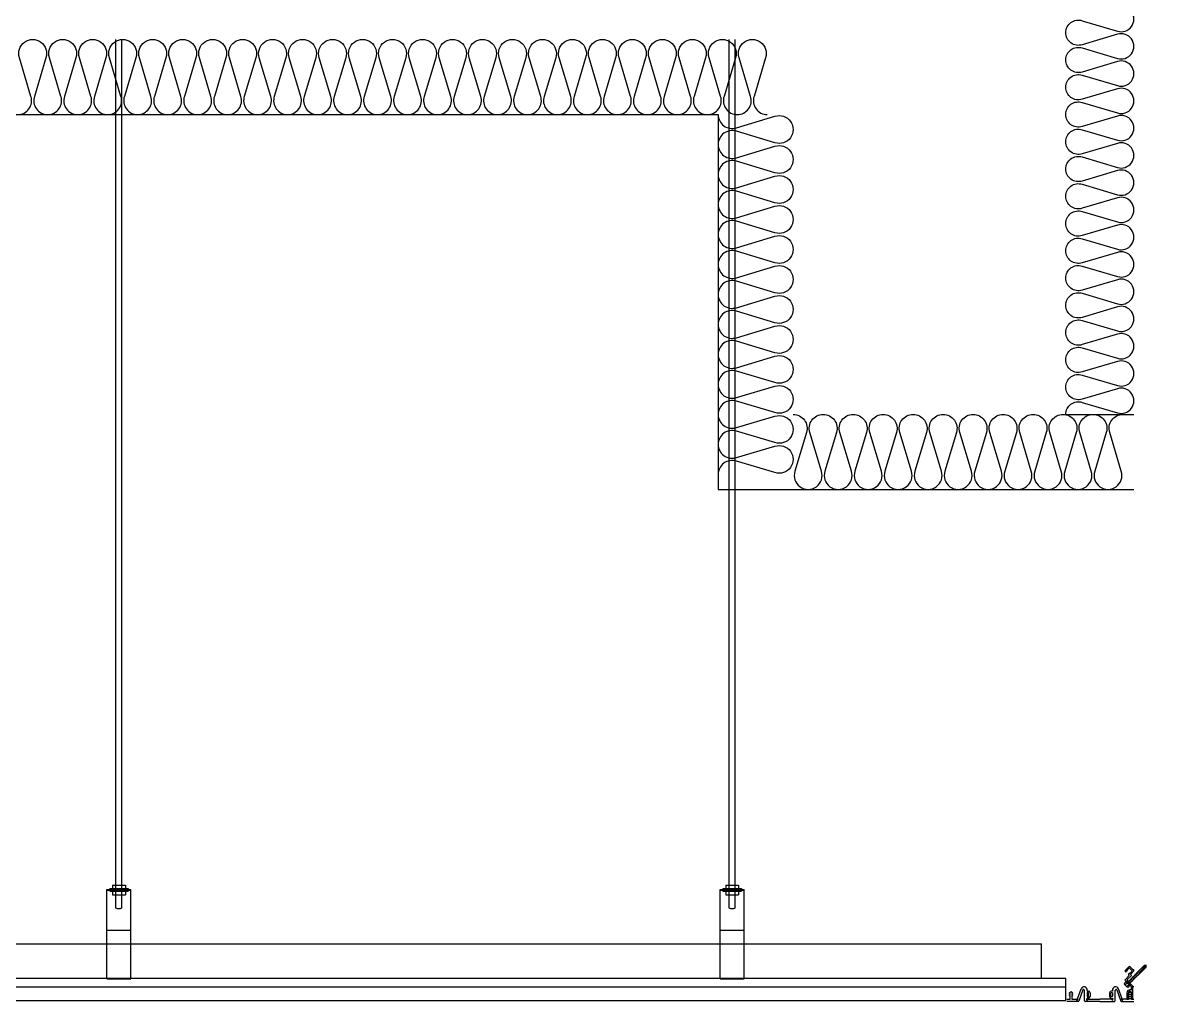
# Model space of a CAD drawing. Header units: millimetres. Extents: x 19868 to 801382, y -4805 to 85279.
# Drawn here: x 746857 to 748518, y 45278 to 46714 of the extents above; entities that cross this region are included whole.
import ezdxf

# ---------------------------------------------------------------- set-up
doc = ezdxf.new("R2010")
doc.units = ezdxf.units.MM
doc.header["$LTSCALE"] = 250
for name, color, linetype in [('A-CEIL', 8, 'Continuous'), ('A-CEIL_EL', 8, 'Continuous'), ('ALUM', 4, 'Continuous'), ('EJ', 4, 'Continuous'), ('ISL', 251, 'Continuous'), ('SCREW', 1, 'Continuous')]:
    doc.layers.add(name, color=color, linetype=linetype)

# ---------------------------------------------------------------- blocks, each defined once
blk = doc.blocks.new('AA')
at = {"layer": 'SCREW'}
for p, q in [((-46.9, 20.8), (-44.7, 26.1)), ((-45.9, 21.5), (-46.9, 20.8)), ((-46.7, 19.5), (-46.9, 20.8)), ((-46.7, 19.5), (-43.2, 18)), ((-45.9, 21.5), (-46, 22.8)), ((-45.9, 21.5), (-42.3, 20)), ((-44.5, 24.8), (-45.5, 24)), ((-43.6, 26.9), (-44.7, 26.1)), ((-44.5, 24.8), (-44.7, 26.1)), ((-44.5, 24.8), (-41, 23.3)), ((-43.6, 26.9), (-40.1, 25.4)), ((-43.4, 17.5), (-39.9, 25.8)), ((-43.4, 17.5), (-42.9, 17.3)), ((-42.9, 17.3), (-39.4, 25.6)), ((-41.9, 19.9), (-9.2, 6)), ((-40.7, 18.9), (-41.2, 21.5)), ((-40.7, 18.9), (-40.6, 19.3)), ((-40.5, 23), (-8.1, 9.3)), ((-39.9, 25.8), (-39.4, 25.6)), ((-39.2, 23), (-39.4, 22.6)), ((-38.4, 17.9), (-39.2, 23)), ((-38.4, 17.9), (-38.3, 18.3)), ((-36.9, 22), (-37.1, 21.6)), ((-36.1, 16.9), (-36.9, 22)), ((-36.1, 16.9), (-35.9, 17.4)), ((-34.6, 21), (-34.8, 20.6)), ((-33.8, 15.9), (-34.6, 21)), ((-32.3, 20), (-32.5, 19.6)), ((-31.5, 14.9), (-32.3, 20)), ((-30, 19), (-30.2, 18.7)), ((-29.2, 14), (-30, 19)), ((-27.7, 18.1), (-27.9, 17.7)), ((-26.9, 13), (-27.7, 18.1)), ((-25.4, 17.1), (-25.6, 16.7)), ((-24.6, 12), (-25.4, 17.1)), ((-33.8, 15.9), (-33.6, 16.4)), ((-31.5, 14.9), (-31.3, 15.4)), ((-29.2, 14), (-29, 14.4)), ((-26.9, 13), (-26.7, 13.4)), ((-24.6, 12), (-24.4, 12.5)), ((-23.1, 16.1), (-23.2, 15.7)), ((-22.3, 11), (-23.1, 16.1)), ((-22.3, 11), (-22.1, 11.5)), ((-20.8, 15.1), (-20.9, 14.7)), ((-20.4, 12.4), (-20.8, 15.1)), ((-20.4, 12), (-19.4, 10.3)), ((-6.6, 6.8), (-20.1, 12.4)), ((-7.8, 6.5), (-17.8, 9.7)), ((-9.2, 6), (-6.6, 6.8)), ((-6.6, 6.8), (-8.1, 9.3))]:
    blk.add_line(p, q, dxfattribs=at)
for centre, radius, start, end in [((-20.2, 12.2), 0.268, 69.1196, 211.1357), ((-5.9, 8.9), 2.15, 170.4285, 251.6836)]:
    blk.add_arc(centre, radius, start, end, dxfattribs=at)
blk = doc.blocks.new('SCREW-1')
at = {"layer": 'SCREW', "rotation": 293.0000000003107}
blk.add_blockref('AA', (-3.7, -46.3), dxfattribs=at)
blk = doc.blocks.new('A$Ca357f5e5')
at = {"layer": 'ALUM', "transparency": 33554636}
for p in [(98.4, 45.6), (100, 43.5)]:
    blk.add_line(p, (100, 45.6), dxfattribs=at)
blk.add_arc((98.4, 46.4), 0.763, 225, 270, dxfattribs=at)
at = {"layer": 'EJ', "transparency": 33554636}
for p, q in [((86.7, 43.5), (93.5, 50.3)), ((93.5, 50.3), (97.9, 45.9)), ((86.7, 43.5), (87.8, 42.4)), ((86.7, 30.1), (93.3, 36.8)), ((88.8, 42.4), (89.4, 42.9)), ((89.4, 44), (90.5, 44)), ((89.4, 42.9), (89.4, 44)), ((90.3, 30.7), (96.4, 36.8)), ((90.5, 45.1), (92.7, 47.3)), ((90.5, 44), (90.5, 45.1)), ((92.3, 39), (92.8, 39.5)), ((92.3, 37.9), (93.3, 36.8)), ((92.8, 39.5), (93.9, 39.5)), ((93.7, 47.3), (97.2, 43.9)), ((93.9, 40.6), (95, 40.6)), ((93.9, 39.5), (93.9, 40.6)), ((94.9, 38.3), (100, 43.5)), ((94.9, 38.3), (96.4, 36.8)), ((95, 40.6), (97.2, 42.8)), ((17.1, 2.7), (22.5, 17.2)), ((82.9, 2.7), (77.5, 17.3)), ((96.6, 20.3), (86.7, 30.1)), ((98.7, 21.2), (90.3, 29.6)), ((96.6, 16.5), (96.6, 20.3)), ((98.7, 1.8), (98.7, 21.2)), ((100, 20.2), (98.7, 20.2)), ((1.8, 1.8), (6.5, 1.8)), ((5.4, 11.1), (7.8, 13.2)), ((5.4, 10.2), (5.4, 11.1)), ((6.5, 10.2), (5.4, 10.2)), ((5.4, 8.2), (6.5, 9.1)), ((5.4, 7.3), (5.4, 8.2)), ((6.5, 7.3), (5.4, 7.3)), ((5.4, 5.2), (6.5, 6.2)), ((6.5, 4.3), (5.4, 4.3)), ((6.5, 9.1), (6.5, 10.2)), ((6.5, 6.2), (6.5, 7.3)), ((6.5, 1.8), (6.5, 4.3)), ((7.8, 13.2), (10.1, 11.1)), ((10.1, 10.2), (9, 10.2)), ((9, 10.2), (9, 9.1)), ((9, 9.1), (10.1, 8.2)), ((10.1, 7.3), (9, 7.3)), ((9, 7.3), (9, 6.2)), ((9, 6.2), (10.1, 5.2)), ((10.1, 4.3), (9, 4.3)), ((9, 4.3), (9, 1.8)), ((9, 1.8), (15.6, 1.8)), ((10.1, 11.1), (10.1, 10.2)), ((10.1, 8.2), (10.1, 7.3)), ((25.1, 15.6), (19.2, -0.7)), ((27.4, -0.2), (27.4, 15)), ((31.4, 15), (31.4, 13.9)), ((31.4, 13.9), (33.2, 13.9)), ((33.2, 3.7), (31.4, 3.7)), ((31.4, 3.7), (31.4, 2.8)), ((32.5, 1.8), (50, 1.8)), ((35.8, 11.3), (35.8, 6.2)), ((67.5, 1.8), (50, 1.8)), ((64.2, 11.3), (64.2, 6.2)), ((68.6, 13.9), (66.8, 13.9)), ((66.8, 3.7), (68.6, 3.7)), ((68.6, 15), (68.6, 13.9)), ((68.6, 3.7), (68.6, 2.8)), ((72.6, -0.2), (72.6, 15)), ((74.9, 15.6), (80.8, -0.7)), ((93, 1.8), (83.9, 1.8)), ((89.9, 11.5), (89.9, 1.8)), ((89.9, 1.8), (92, 1.8)), ((94.3, 12.2), (92, 10.2)), ((92, 1.8), (92, 11.4)), ((92, 10.2), (92, 9.3)), ((92, 9.3), (93, 9.3)), ((93, 8.3), (92, 7.3)), ((92, 7.3), (92, 6.5)), ((92, 6.5), (93, 6.5)), ((93, 5.4), (92, 4.5)), ((92, 4.5), (92, 3.6)), ((92, 3.6), (93, 3.6)), ((93, 9.3), (93, 8.3)), ((93, 6.5), (93, 5.4)), ((93, 3.6), (93, 1.8)), ((95.4, 13.2), (93.1, 11.1)), ((95.8, 15.8), (94.2, 15.8)), ((94.3, 13.6), (94.3, 13.6)), ((96.6, 10.2), (94.3, 12.2)), ((95.6, 9.3), (96.6, 9.3)), ((95.6, 8.3), (95.6, 9.3)), ((96.6, 7.3), (95.6, 8.3)), ((95.6, 6.5), (96.6, 6.5)), ((95.6, 5.4), (95.6, 6.5)), ((96.6, 4.5), (95.6, 5.4)), ((95.6, 3.6), (96.6, 3.6)), ((95.6, 1.8), (95.6, 3.6)), ((98.2, 1.8), (95.6, 1.8)), ((96.6, 11.4), (96.6, 1.8)), ((96.6, 9.3), (96.6, 10.2)), ((96.6, 6.5), (96.6, 7.3)), ((96.6, 3.6), (96.6, 4.5)), ((96.6, 1.8), (98.7, 1.8)), ((98.7, 1.8), (100, 1.8)), ((18.3, -1.2), (1.8, -1.2)), ((50, -1.2), (28.5, -1.2)), ((50, -1.2), (71.5, -1.2)), ((81.7, -1.2), (100, -1.2))]:
    blk.add_line(p, q, dxfattribs=at)
for points in [[(32.7, 5.9, 0.414214), (33.6, 6.7), (33.6, 10.8, 0.414214), (32.7, 11.7), (32.3, 11.7, 0.414214), (31.4, 10.8), (31.4, 6.7, 0.414214), (32.3, 5.9)], [(67.3, 5.9, -0.414214), (66.4, 6.7), (66.4, 10.8, -0.414214), (67.3, 11.7), (67.7, 11.7, -0.414214), (68.6, 10.8), (68.6, 6.7, -0.414214), (67.7, 5.9)]]:
    blk.add_lwpolyline(points, format="xyb", close=True, dxfattribs=at)
for centre, radius, start, end in [((88.3, 42.9), 0.763, 225, 315), ((92.8, 38.4), 0.763, 135, 225), ((93.2, 46.8), 0.763, 45, 135), ((96.6, 43.3), 0.763, 315, 45), ((26.8, 15.5), 4.62, 353.6167, 158.3055), ((73.2, 15.5), 4.67, 22.8636, 185.8275), ((90.8, 30.1), 0.763, 135, 225), ((16.6, 1.8), 1.02, 180, 59.3035), ((26.2, 15), 1.27, 0, 149.3035), ((31.4, 1.8), 1.02, 90, 0), ((33.2, 11.3), 2.54, 0, 90), ((33.2, 6.2), 2.54, 270, 0), ((66.8, 11.3), 2.54, 90, 180), ((66.8, 6.2), 2.54, 180, 270), ((68.6, 1.8), 1.02, 180, 90), ((73.8, 15), 1.27, 30.6965, 180), ((82.9, 1.7), 1.02, 90, 8.0546), ((94.2, 11.5), 4.31, 90, 180), ((94.3, 11.4), 2.22, 90, 180), ((94.3, 11.4), 2.22, 0, 90), ((95.8, 16.5), 0.763, 270, 0), ((18.3, -0.2), 1.02, 270, 329.3035), ((28.5, -0.2), 1.02, 179.9799, 270), ((71.5, -0.2), 1.02, 270, 0.0201), ((81.7, -0.2), 1.02, 210.6965, 270)]:
    blk.add_arc(centre, radius, start, end, dxfattribs=at)
at = {"layer": 'EJ', "transparency": 33554636, "rotation": 134.9999999979622}
blk.add_blockref('SCREW-1', (91.6, 25.2), dxfattribs=at)

msp = doc.modelspace()

# ---------------------------------------------------------------- linework, layer by layer
at = {"layer": 'A-CEIL'}
for p, q in [((744677.7, 45298.9, 0), (748388.2, 45298.9, 0)), ((744677.7, 45278.9, 0), (748388.2, 45278.9, 0))]:
    msp.add_line(p, q, dxfattribs=at)
at = {"layer": 'A-CEIL_EL'}
for p, q in [((746994.2, 45414.7), (746994.2, 46688.9, 0)), ((747003.2, 45414.7), (747003.2, 46688.9, 0)), ((747894.2, 45414.7), (747894.2, 46688.9, 0)), ((747903.2, 45414.7), (747903.2, 46688.9, 0)), ((746981.2, 45310.7), (746981.2, 45441.9)), ((746981.2, 45441.9), (747016.2, 45441.9)), ((746981.2, 45440.7), (747016.2, 45440.7)), ((746985.2, 45443.4), (747012.2, 45443.4)), ((746985.2, 45443.4), (746985.2, 45441.9)), ((746985.2, 45440.7), (746985.2, 45439.2)), ((746989.2, 45448.4), (747008.2, 45448.4)), ((746989.2, 45448.4), (746989.2, 45443.4)), ((747008.2, 45448.4), (747008.2, 45443.4)), ((747012.2, 45443.4), (747012.2, 45441.9)), ((747012.2, 45440.7), (747012.2, 45439.2)), ((747016.2, 45310.7), (747016.2, 45441.9)), ((747881.2, 45310.7), (747881.2, 45441.9)), ((747881.2, 45441.9), (747916.2, 45441.9)), ((747881.2, 45440.7), (747916.2, 45440.7)), ((747885.2, 45443.4), (747912.2, 45443.4)), ((747885.2, 45443.4), (747885.2, 45441.9)), ((747885.2, 45440.7), (747885.2, 45439.2)), ((747889.2, 45448.4), (747908.2, 45448.4)), ((747889.2, 45448.4), (747889.2, 45443.4)), ((747908.2, 45448.4), (747908.2, 45443.4)), ((747912.2, 45443.4), (747912.2, 45441.9)), ((747912.2, 45440.7), (747912.2, 45439.2)), ((747916.2, 45310.7), (747916.2, 45441.9)), ((746985.2, 45439.2), (747012.2, 45439.2)), ((746989.2, 45439.2), (746989.2, 45434.2)), ((746989.2, 45434.2), (747008.2, 45434.2)), ((746994.2, 45414.7), (746994.2, 45434.2)), ((747003.2, 45414.7), (747003.2, 45434.2)), ((747008.2, 45439.2), (747008.2, 45434.2)), ((747885.2, 45439.2), (747912.2, 45439.2)), ((747889.2, 45439.2), (747889.2, 45434.2)), ((747889.2, 45434.2), (747908.2, 45434.2)), ((747894.2, 45414.7), (747894.2, 45434.2)), ((747903.2, 45414.7), (747903.2, 45434.2)), ((747908.2, 45439.2), (747908.2, 45434.2)), ((746981.2, 45382.4), (747016.2, 45382.4)), ((747881.2, 45382.4), (747916.2, 45382.4)), ((744772.1, 45361.9), (748352.6, 45361.9)), ((746981.2, 45361.9), (747016.2, 45361.9)), ((747881.2, 45361.9), (747916.2, 45361.9)), ((748352.6, 45311.9, 0), (748352.6, 45361.9, 0)), ((744772.1, 45311.9), (748388.2, 45311.9)), ((746981.2, 45311.9), (747016.2, 45311.9)), ((746981.2, 45310.7), (747016.2, 45310.7)), ((747881.2, 45311.9), (747916.2, 45311.9)), ((747881.2, 45310.7), (747916.2, 45310.7)), ((748388.2, 45278.9, 0), (748388.2, 45311.9, 0))]:
    msp.add_line(p, q, dxfattribs=at)
for centre in [(746998.7, 45426.3), (747898.7, 45426.3)]:
    msp.add_arc(centre, 12.4, 248.715, 291.285, dxfattribs=at)
at = {"layer": 'ISL'}
msp.add_line((748388.2, 46138.9), (748488.2, 46138.9), dxfattribs=at)
for points in [[(748388.2, 46139, -0.509267), (748412.4, 46156.6), (748464, 46141.3, 1.372593), (748464, 46176.6), (748412.4, 46161.3, -0.509267), (748388.2, 46179, -0.509267), (748412.4, 46196.6), (748464, 46181.3, 1.372593), (748464, 46216.6), (748412.4, 46201.3, -0.509267), (748388.2, 46219, -0.509267), (748412.4, 46236.6), (748464, 46221.3, 1.372593), (748464, 46256.6), (748412.4, 46241.3, -0.509267), (748388.2, 46259, -0.509267), (748412.4, 46276.6), (748464, 46261.3, 1.372593), (748464, 46296.6), (748412.4, 46281.3, -0.509267), (748388.2, 46299, -0.509267), (748412.4, 46316.6), (748464, 46301.3, 1.372593), (748464, 46336.6), (748412.4, 46321.3, -0.509267), (748388.2, 46339, -0.509267), (748412.4, 46356.6), (748464, 46341.3, 1.372593), (748464, 46376.6), (748412.4, 46361.3, -0.509267), (748388.2, 46379, -0.509267), (748412.4, 46396.6), (748464, 46381.3, 1.372593), (748464, 46416.6), (748412.4, 46401.3, -0.509267), (748388.2, 46419, -0.509267), (748412.4, 46436.6), (748464, 46421.3, 1.372593), (748464, 46456.6), (748412.4, 46441.3, -0.509267), (748388.2, 46459, -0.509267), (748412.4, 46476.6), (748464, 46461.3, 1.372593), (748464, 46496.6), (748412.4, 46481.3, -0.509267), (748388.2, 46499, -0.509267), (748412.4, 46516.6), (748464, 46501.3, 1.372593), (748464, 46536.6), (748412.4, 46521.3, -0.509267), (748388.2, 46539, -0.509267), (748412.4, 46556.6), (748464, 46541.3, 1.372593), (748464, 46576.6), (748412.4, 46561.3, -0.509267), (748388.2, 46579, -0.509267), (748412.4, 46596.6), (748464, 46581.3, 1.372593), (748464, 46616.6), (748412.4, 46601.3, -0.509267), (748388.2, 46619, -0.509267), (748412.4, 46636.6), (748464, 46621.3, 1.372593), (748464, 46656.6), (748412.4, 46641.3, -0.509267), (748388.2, 46659, -0.509267), (748412.4, 46676.6), (748464, 46661.3, 1.372593), (748464, 46696.6), (748412.4, 46681.3, -0.509267), (748388.2, 46699, -0.509267), (748412.4, 46716.6), (748464, 46701.3, 1.372593), (748464, 46736.6)], [(746850.2, 46578.9, 0.509267), (746869.7, 46605.6), (746852.8, 46662.3, -1.372593), (746891.7, 46662.3), (746874.8, 46605.6, 0.509267), (746894.2, 46578.9, 0.509267), (746913.7, 46605.6), (746896.8, 46662.3, -1.372593), (746935.7, 46662.3), (746918.8, 46605.6, 0.509267), (746938.2, 46578.9, 0.509267), (746957.7, 46605.6), (746940.8, 46662.3, -1.372593), (746979.7, 46662.3), (746962.8, 46605.6, 0.509267), (746982.2, 46578.9, 0.509267), (747001.7, 46605.6), (746984.8, 46662.3, -1.372593), (747023.7, 46662.3), (747006.8, 46605.6, 0.509267), (747026.2, 46578.9, 0.509267), (747045.7, 46605.6), (747028.8, 46662.3, -1.372593), (747067.7, 46662.3), (747050.8, 46605.6, 0.509267), (747070.2, 46578.9, 0.509267), (747089.7, 46605.6), (747072.8, 46662.3, -1.372593), (747111.7, 46662.3), (747094.8, 46605.6, 0.509267), (747114.2, 46578.9, 0.509267), (747133.7, 46605.6), (747116.8, 46662.3, -1.372593), (747155.7, 46662.3), (747138.8, 46605.6, 0.509267), (747158.2, 46578.9, 0.509267), (747177.7, 46605.6), (747160.8, 46662.3, -1.372593), (747199.7, 46662.3), (747182.8, 46605.6, 0.509267), (747202.2, 46578.9, 0.509267), (747221.7, 46605.6), (747204.8, 46662.3, -1.372593), (747243.7, 46662.3), (747226.8, 46605.6, 0.509267), (747246.2, 46578.9, 0.509267), (747265.7, 46605.6), (747248.8, 46662.3, -1.372593), (747287.7, 46662.3), (747270.8, 46605.6, 0.509267), (747290.2, 46578.9, 0.509267), (747309.7, 46605.6), (747292.8, 46662.3, -1.372593), (747331.7, 46662.3), (747314.8, 46605.6, 0.509267), (747334.2, 46578.9, 0.509267), (747353.7, 46605.6), (747336.8, 46662.3, -1.372593), (747375.7, 46662.3), (747358.8, 46605.6, 0.509267), (747378.2, 46578.9, 0.509267), (747397.7, 46605.6), (747380.8, 46662.3, -1.372593), (747419.7, 46662.3), (747402.8, 46605.6, 0.509267), (747422.2, 46578.9, 0.509267), (747441.7, 46605.6), (747424.8, 46662.3, -1.372593), (747463.7, 46662.3), (747446.8, 46605.6, 0.509267), (747466.2, 46578.9, 0.509267), (747485.7, 46605.6), (747468.8, 46662.3, -1.372593), (747507.7, 46662.3), (747490.8, 46605.6, 0.509267), (747510.2, 46578.9, 0.509267), (747529.7, 46605.6), (747512.8, 46662.3, -1.372593), (747551.7, 46662.3), (747534.8, 46605.6, 0.509267), (747554.2, 46578.9, 0.509267), (747573.7, 46605.6), (747556.8, 46662.3, -1.372593), (747595.7, 46662.3), (747578.8, 46605.6, 0.509267), (747598.2, 46578.9, 0.509267), (747617.7, 46605.6), (747600.8, 46662.3, -1.372593), (747639.7, 46662.3), (747622.8, 46605.6, 0.509267), (747642.2, 46578.9, 0.509267), (747661.7, 46605.6), (747644.8, 46662.3, -1.372593), (747683.7, 46662.3), (747666.8, 46605.6, 0.509267), (747686.2, 46578.9, 0.509267), (747705.7, 46605.6), (747688.8, 46662.3, -1.372593), (747727.7, 46662.3), (747710.8, 46605.6, 0.509267), (747730.2, 46578.9, 0.509267), (747749.7, 46605.6), (747732.8, 46662.3, -1.372593), (747771.7, 46662.3), (747754.8, 46605.6, 0.509267), (747774.2, 46578.9, 0.509267), (747793.7, 46605.6), (747776.8, 46662.3, -1.372593), (747815.7, 46662.3), (747798.8, 46605.6, 0.509267), (747818.2, 46578.9, 0.509267), (747837.7, 46605.6), (747820.8, 46662.3, -1.372593), (747859.7, 46662.3), (747842.8, 46605.6, 0.509267), (747862.2, 46578.9, 0.509267), (747881.7, 46605.6), (747864.8, 46662.3, -1.372593), (747903.7, 46662.3), (747886.8, 46605.6, 0.509267), (747906.2, 46578.9, 0.509267), (747925.7, 46605.6), (747908.8, 46662.3, -1.372593), (747947.7, 46662.3), (747930.8, 46605.6, 0.509267), (747950.2, 46578.9)], [(747878.2, 46578.9, 0.509267), (747904.9, 46559.5), (747961.5, 46576.3, -1.372593), (747961.5, 46537.5), (747904.9, 46554.3, 0.509267), (747878.2, 46534.9, 0.509267), (747904.9, 46515.5), (747961.5, 46532.3, -1.372593), (747961.5, 46493.5), (747904.9, 46510.3, 0.509267), (747878.2, 46490.9, 0.509267), (747904.9, 46471.5), (747961.5, 46488.3, -1.372593), (747961.5, 46449.5), (747904.9, 46466.3, 0.509267), (747878.2, 46446.9, 0.509267), (747904.9, 46427.5), (747961.5, 46444.3, -1.372593), (747961.5, 46405.5), (747904.9, 46422.3, 0.509267), (747878.2, 46402.9, 0.509267), (747904.9, 46383.5), (747961.5, 46400.3, -1.372593), (747961.5, 46361.5), (747904.9, 46378.3, 0.509267), (747878.2, 46358.9, 0.509267), (747904.9, 46339.5), (747961.5, 46356.3, -1.372593), (747961.5, 46317.5), (747904.9, 46334.3, 0.509267), (747878.2, 46314.9, 0.509267), (747904.9, 46295.5), (747961.5, 46312.3, -1.372593), (747961.5, 46273.5), (747904.9, 46290.3, 0.509267), (747878.2, 46270.9, 0.509267), (747904.9, 46251.5), (747961.5, 46268.3, -1.372593), (747961.5, 46229.5), (747904.9, 46246.3, 0.509267), (747878.2, 46226.9, 0.509267), (747904.9, 46207.5), (747961.5, 46224.3, -1.372593), (747961.5, 46185.5), (747904.9, 46202.3, 0.509267), (747878.2, 46182.9, 0.509267), (747904.9, 46163.5), (747961.5, 46180.3, -1.372593), (747961.5, 46141.5), (747904.9, 46158.3, 0.509267), (747878.2, 46138.9, 0.509267), (747904.9, 46119.5), (747961.5, 46136.3, -1.372593), (747961.5, 46097.5), (747904.9, 46114.3, 0.509267), (747878.2, 46094.9, 0.509267), (747904.9, 46075.5), (747961.5, 46092.3, -1.372593), (747961.5, 46053.5), (747904.9, 46070.3, 0.509267), (747878.2, 46050.9)], [(747988.2, 46138.9, -0.509267), (748007.7, 46112.3), (747990.8, 46055.6, 1.372593), (748029.7, 46055.6), (748012.8, 46112.3, -0.509267), (748032.2, 46138.9, -0.509267), (748051.7, 46112.3), (748034.8, 46055.6, 1.372593), (748073.7, 46055.6), (748056.8, 46112.3, -0.509267), (748076.2, 46138.9, -0.509267), (748095.7, 46112.3), (748078.8, 46055.6, 1.372593), (748117.7, 46055.6), (748100.8, 46112.3, -0.509267), (748120.2, 46138.9, -0.509267), (748139.7, 46112.3), (748122.8, 46055.6, 1.372593), (748161.7, 46055.6), (748144.8, 46112.3, -0.509267), (748164.2, 46138.9, -0.509267), (748183.7, 46112.3), (748166.8, 46055.6, 1.372593), (748205.7, 46055.6), (748188.8, 46112.3, -0.509267), (748208.2, 46138.9, -0.509267), (748227.7, 46112.3), (748210.8, 46055.6, 1.372593), (748249.7, 46055.6), (748232.8, 46112.3, -0.509267), (748252.2, 46138.9, -0.509267), (748271.7, 46112.3), (748254.8, 46055.6, 1.372593), (748293.7, 46055.6), (748276.8, 46112.3, -0.509267), (748296.2, 46138.9, -0.509267), (748315.7, 46112.3), (748298.8, 46055.6, 1.372593), (748337.7, 46055.6), (748320.8, 46112.3, -0.509267), (748340.2, 46138.9, -0.509267), (748359.7, 46112.3), (748342.8, 46055.6, 1.372593), (748381.7, 46055.6), (748364.8, 46112.3, -0.509267), (748384.2, 46138.9, -0.509267), (748403.7, 46112.3), (748386.8, 46055.6, 1.372593), (748425.7, 46055.6), (748408.8, 46112.3, -0.509267), (748428.2, 46138.9, -0.509267), (748447.7, 46112.3), (748430.8, 46055.6, 1.372593), (748469.7, 46055.6), (748452.8, 46112.3, -0.509267), (748472.2, 46138.9)]]:
    msp.add_lwpolyline(points, format="xyb", dxfattribs=at)
msp.add_lwpolyline([(744438.2, 46578.9), (744578.2, 46578.9), (744578.2, 46028.9), (745398.2, 46028.9), (745398.2, 46578.9), (747878.2, 46578.9), (747878.2, 46028.9), (748488.2, 46028.9)], dxfattribs=at)

# ---------------------------------------------------------------- block references
at = {"layer": 'EJ'}
msp.add_blockref('A$Ca357f5e5', (748388.2, 45278.9), dxfattribs=at)

doc.saveas('drawing.dxf')
